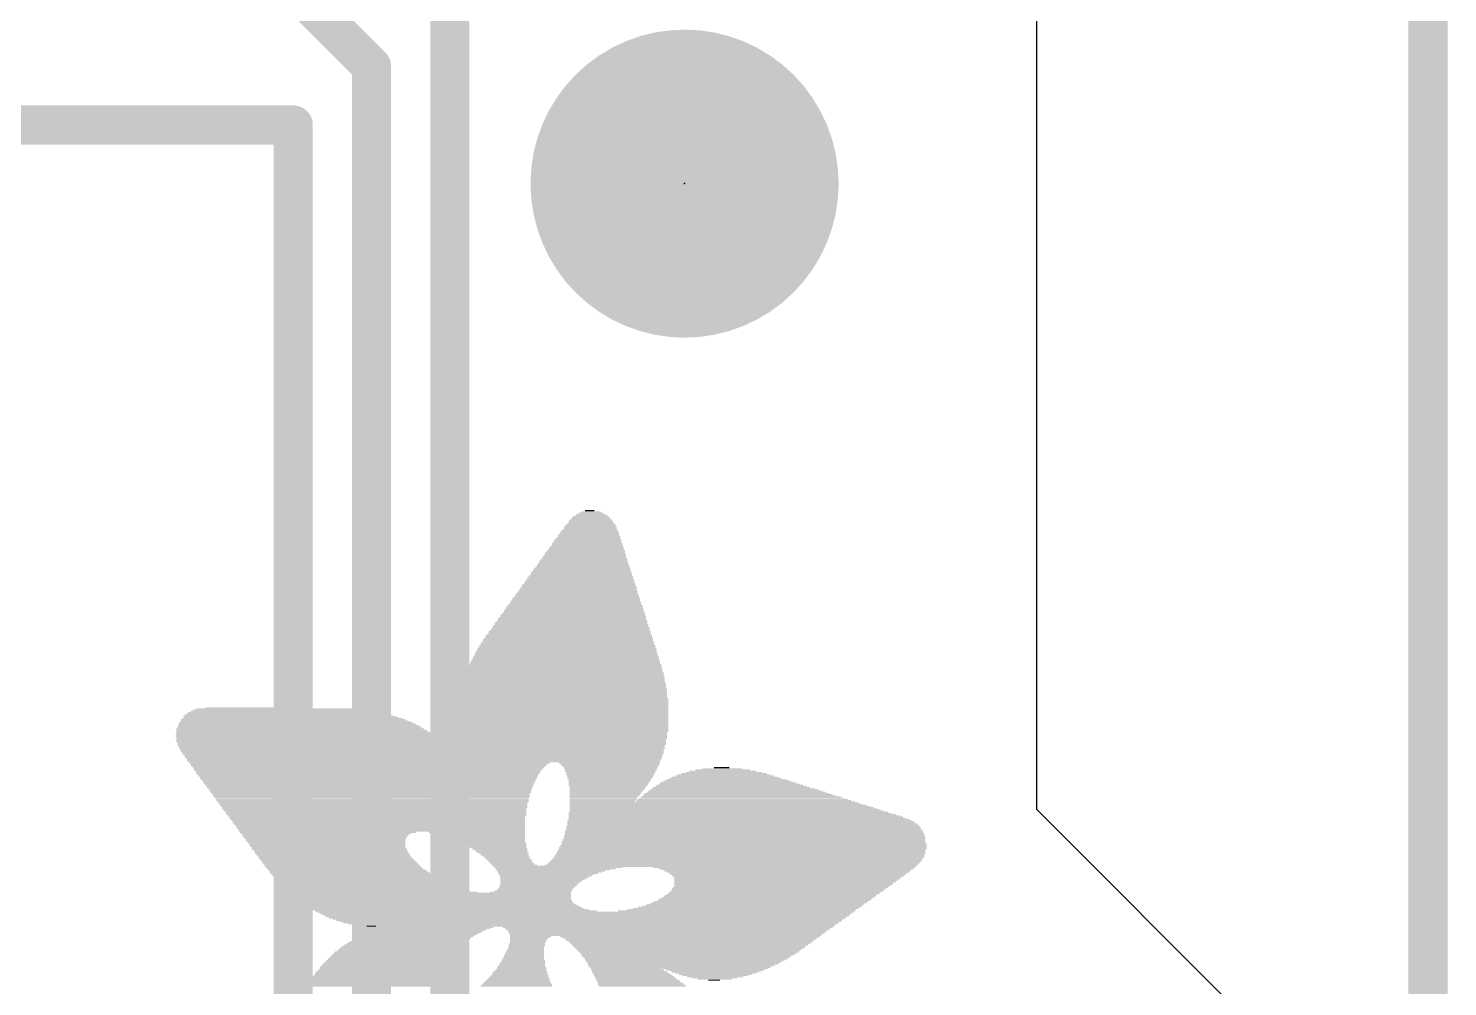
# Model space of a CAD drawing. Extents: x -0.1 to 68.7, y -0.4 to 53.6.
# Drawn here: x 59.49 to 68.71, y 39.24 to 45.46 of the extents above; entities that cross this region are included whole.
import ezdxf

# ---------------------------------------------------------------- set-up
doc = ezdxf.new("R2010")
doc.units = 0
for name, color, linetype in [('1', 12, 'CONTINUOUS'), ('16', 132, 'CONTINUOUS'), ('20', 4, 'CONTINUOUS'), ('21', 40, 'CONTINUOUS'), ('23', 53, 'CONTINUOUS'), ('41', 12, 'CONTINUOUS'), ('51', 253, 'CONTINUOUS')]:
    doc.layers.add(name, color=color, linetype=linetype)

# ---------------------------------------------------------------- blocks, each defined once
blk = doc.blocks.new('PIE')
at = {"const_width": 0.5}
blk.add_lwpolyline([(0, -0.25, 1), (0, 0.25, 1), (0, -0.25)], format="xyb", dxfattribs=at)
blk = doc.blocks.new('RECT')
blk.add_solid([(-0.5, -0.5), (0.5, -0.5), (-0.5, 0.5), (0.5, 0.5)])

msp = doc.modelspace()

# ---------------------------------------------------------------- linework, layer by layer
at = {"layer": '1', "const_width": 0.254}
msp.add_lwpolyline([(68.58, 53.34), (68.58, -0.127)], dxfattribs=at)
at = {"layer": '16', "const_width": 0.254}
for points in [[(68.58, -0.254), (68.58, 53.467)], [(62.23, 24.638), (62.23, 48.26)], [(61.722, 45.212), (61.341, 45.593)], [(61.722, 22.86), (61.722, 45.212)], [(61.214, 44.831), (57.531, 44.831)], [(61.214, 21.082), (61.214, 44.831)]]:
    msp.add_lwpolyline(points, dxfattribs=at)
at = {"layer": '16', "const_width": 0.127}
for points in [[(61.7855, 45.212, 1), (61.6585, 45.212)], [(61.6771, 45.1671, 1), (61.7669, 45.2569)], [(61.2775, 44.831, 1), (61.1505, 44.831)], [(61.214, 44.7675, 1), (61.214, 44.8945)]]:
    msp.add_lwpolyline(points, format="xyb", dxfattribs=at)
at = {"layer": '20'}
for p, q in [((66.04, 40.386), (66.04, 51.816)), ((68.58, 37.846), (66.04, 40.386))]:
    msp.add_line(p, q, dxfattribs=at)
at = {"layer": '23'}
msp.add_point((63.754, 44.45), dxfattribs=at)
at = {"layer": '41'}
for points, const_width in [([(63.754, 45.2, 0.4142), (63.004, 44.45)], 0.5), ([(64.504, 44.45, 0.4142), (63.754, 45.2)], 0.5), ([(63.754, 45.325, 1), (63.754, 45.075)], 0.25), ([(63.754, 45.075, 1), (63.754, 45.325)], 0.25), ([(63.004, 44.45, 0.4142), (63.754, 43.7)], 0.5), ([(63.129, 44.45, 1), (62.879, 44.45)], 0.25), ([(63.754, 43.7, 0.4142), (64.504, 44.45)], 0.5), ([(64.629, 44.45, 1), (64.379, 44.45)], 0.25), ([(62.879, 44.45, 1), (63.129, 44.45)], 0.25), ([(64.379, 44.45, 1), (64.629, 44.45)], 0.25), ([(63.754, 43.825, 1), (63.754, 43.575)], 0.25), ([(63.754, 43.575, 1), (63.754, 43.825)], 0.25)]:
    msp.add_lwpolyline(points, format="xyb", dxfattribs=dict(at, const_width=const_width))
at = {"layer": '51'}
for p, q in [((66.04, 40.386), (66.04, 51.816)), ((68.58, 37.846), (66.04, 40.386))]:
    msp.add_line(p, q, dxfattribs=at)

# ---------------------------------------------------------------- block references
at = {"layer": '1'}
msp.add_blockref('PIE', (63.754, 44.45), dxfattribs=at)
at = {"layer": '21'}
for p, xscale, yscale in [((63.1457, 42.2809), 0.2438, 0.0077), ((63.1457, 42.2885), 0.2286, 0.0076), ((63.1495, 42.2961), 0.2058, 0.0076), ((63.1457, 42.3037), 0.1829, 0.0076), ((63.1457, 42.3113), 0.1524, 0.0076), ((63.1457, 42.319), 0.1219, 0.0077), ((63.138, 42.3266), 0.0609, 0.0076), ((63.1343, 42.1894), 0.3733, 0.0076), ((63.138, 42.197), 0.3657, 0.0076), ((63.138, 42.2047), 0.3505, 0.0077), ((63.1419, 42.2199), 0.3429, 0.0076), ((63.1419, 42.2123), 0.3429, 0.0076), ((63.1419, 42.2275), 0.3277, 0.0076), ((63.1457, 42.2351), 0.32, 0.0076), ((63.1457, 42.2428), 0.3048, 0.0077), ((63.1457, 42.258), 0.2896, 0.0076), ((63.1457, 42.2504), 0.2896, 0.0076), ((63.1457, 42.2656), 0.2743, 0.0076), ((63.1457, 42.2732), 0.2591, 0.0076), ((63.119, 42.098), 0.4648, 0.0076), ((63.1228, 42.1132), 0.4572, 0.0076), ((63.1228, 42.1056), 0.4572, 0.0076), ((63.1228, 42.1208), 0.442, 0.0076), ((63.1267, 42.1361), 0.4343, 0.0076), ((63.1267, 42.1285), 0.4343, 0.0077), ((63.1267, 42.1437), 0.4191, 0.0076), ((63.1305, 42.1513), 0.4115, 0.0076), ((63.1305, 42.1666), 0.3963, 0.0077), ((63.1343, 42.1589), 0.4039, 0.0076), ((63.1343, 42.1742), 0.3887, 0.0076), ((63.1381, 42.1818), 0.381, 0.0076), ((63.0999, 42.0065), 0.5639, 0.0076), ((63.1038, 42.0142), 0.5563, 0.0077), ((63.1038, 42.0294), 0.541, 0.0076), ((63.1038, 42.0218), 0.541, 0.0076), ((63.1076, 42.037), 0.5334, 0.0076), ((63.1076, 42.0523), 0.5182, 0.0077), ((63.1114, 42.0446), 0.5258, 0.0076), ((63.1114, 42.0599), 0.5106, 0.0076), ((63.1152, 42.0675), 0.503, 0.0076), ((63.1152, 42.0827), 0.4876, 0.0076), ((63.1152, 42.0751), 0.4876, 0.0076), ((63.119, 42.0904), 0.48, 0.0077), ((63.0847, 41.9227), 0.6553, 0.0076), ((63.0847, 41.9151), 0.6553, 0.0076), ((63.0847, 41.9303), 0.6401, 0.0076), ((63.0886, 41.9456), 0.6325, 0.0076), ((63.0886, 41.938), 0.6325, 0.0077), ((63.0885, 41.9532), 0.6172, 0.0076), ((63.0923, 41.9608), 0.6096, 0.0076), ((63.0924, 41.9761), 0.5943, 0.0077), ((63.0962, 41.9684), 0.6019, 0.0076), ((63.0962, 41.9837), 0.5867, 0.0076), ((63.0999, 41.9913), 0.5791, 0.0076), ((63.0962, 41.9989), 0.5715, 0.0076), ((63.0657, 41.8237), 0.7544, 0.0077), ((63.0695, 41.8313), 0.7468, 0.0076), ((63.0657, 41.8389), 0.7391, 0.0076), ((63.0695, 41.8465), 0.7315, 0.0076), ((63.0733, 41.8541), 0.7239, 0.0076), ((63.0733, 41.8694), 0.7086, 0.0076), ((63.0733, 41.8618), 0.7086, 0.0077), ((63.0771, 41.877), 0.701, 0.0076), ((63.0771, 41.8922), 0.6858, 0.0076), ((63.0771, 41.8846), 0.6858, 0.0076), ((63.0809, 41.8999), 0.6782, 0.0077), ((63.0809, 41.9075), 0.663, 0.0076), ((63.0466, 41.7322), 0.8534, 0.0076), ((63.0466, 41.7398), 0.8382, 0.0076), ((63.0504, 41.7551), 0.8306, 0.0076), ((63.0504, 41.7475), 0.8306, 0.0077), ((63.0505, 41.7627), 0.8153, 0.0076), ((63.0543, 41.7703), 0.8077, 0.0076), ((63.0543, 41.7856), 0.7925, 0.0077), ((63.0581, 41.7779), 0.8001, 0.0076), ((63.0581, 41.7932), 0.7849, 0.0076), ((63.0618, 41.8008), 0.7773, 0.0076), ((63.0619, 41.816), 0.762, 0.0076), ((63.0619, 41.8084), 0.762, 0.0076), ((63.0314, 41.6408), 0.9449, 0.0076), ((63.0276, 41.6484), 0.9373, 0.0076), ((63.0314, 41.656), 0.9296, 0.0076), ((63.0352, 41.6636), 0.922, 0.0076), ((63.0352, 41.6789), 0.9068, 0.0076), ((63.0352, 41.6713), 0.9068, 0.0077), ((63.039, 41.6865), 0.8992, 0.0076), ((63.039, 41.7017), 0.884, 0.0076), ((63.039, 41.6941), 0.884, 0.0076), ((63.0429, 41.7094), 0.8763, 0.0077), ((63.0428, 41.717), 0.861, 0.0076), ((63.0466, 41.7246), 0.8534, 0.0076), ((63.0085, 41.5493), 1.0363, 0.0076), ((63.0124, 41.557), 1.0287, 0.0077), ((63.0162, 41.5646), 1.0211, 0.0076), ((63.0124, 41.5722), 1.0135, 0.0076), ((63.0162, 41.5798), 1.0059, 0.0076), ((63.0161, 41.5951), 0.9906, 0.0077), ((63.02, 41.5874), 0.9983, 0.0076), ((63.02, 41.6027), 0.9829, 0.0076), ((63.0237, 41.6103), 0.9753, 0.0076), ((63.0237, 41.6255), 0.9601, 0.0076), ((63.0237, 41.6179), 0.9601, 0.0076), ((63.0276, 41.6332), 0.9525, 0.0077), ((62.9933, 41.4655), 1.1278, 0.0076), ((62.9933, 41.4579), 1.1278, 0.0076), ((62.9971, 41.4731), 1.1202, 0.0076), ((62.9971, 41.4884), 1.1049, 0.0076), ((62.9971, 41.4808), 1.1049, 0.0077), ((63.0009, 41.496), 1.0972, 0.0076), ((63.0009, 41.5112), 1.082, 0.0076), ((63.0009, 41.5036), 1.082, 0.0076), ((63.0047, 41.5189), 1.0744, 0.0077), ((63.0047, 41.5265), 1.0592, 0.0076), ((63.0085, 41.5417), 1.0516, 0.0076), ((63.0085, 41.5341), 1.0516, 0.0076), ((62.9819, 41.3665), 1.2115, 0.0077), ((62.9856, 41.3741), 1.2039, 0.0076), ((62.9819, 41.3817), 1.1963, 0.0076), ((62.9856, 41.3969), 1.1887, 0.0076), ((62.9856, 41.3893), 1.1887, 0.0076), ((62.9856, 41.4122), 1.1735, 0.0076), ((62.9856, 41.4046), 1.1735, 0.0077), ((62.9895, 41.4274), 1.1659, 0.0076), ((62.9895, 41.4198), 1.1659, 0.0076), ((62.9895, 41.435), 1.1506, 0.0076), ((62.9933, 41.4503), 1.143, 0.0076), ((62.9933, 41.4427), 1.143, 0.0077), ((62.9781, 41.275), 1.2801, 0.0076), ((62.9743, 41.2826), 1.2725, 0.0076), ((62.9781, 41.3055), 1.2649, 0.0076), ((62.9781, 41.2979), 1.2649, 0.0076), ((62.9781, 41.2903), 1.2649, 0.0077), ((62.9781, 41.3207), 1.2497, 0.0076), ((62.9781, 41.3131), 1.2497, 0.0076), ((62.9781, 41.336), 1.2345, 0.0076), ((62.9819, 41.3284), 1.2421, 0.0077), ((62.9819, 41.3512), 1.2269, 0.0076), ((62.9819, 41.3436), 1.2269, 0.0076), ((62.9819, 41.3588), 1.2115, 0.0076), ((62.9667, 41.176), 1.3335, 0.0077), ((62.9704, 41.1988), 1.3259, 0.0076), ((62.9704, 41.1912), 1.3259, 0.0076), ((62.9704, 41.1836), 1.3259, 0.0076), ((62.9704, 41.2217), 1.3106, 0.0076), ((62.9704, 41.2141), 1.3106, 0.0077), ((62.9743, 41.2064), 1.3183, 0.0076), ((62.9742, 41.2445), 1.303, 0.0076), ((62.9742, 41.2369), 1.303, 0.0076), ((62.9742, 41.2293), 1.303, 0.0076), ((62.9742, 41.2674), 1.2878, 0.0076), ((62.9742, 41.2598), 1.2878, 0.0076), ((62.9742, 41.2522), 1.2878, 0.0077), ((62.9628, 41.115), 1.3564, 0.0076), ((62.9666, 41.1074), 1.364, 0.0076), ((62.9666, 41.0998), 1.364, 0.0077), ((62.9666, 41.0921), 1.364, 0.0076), ((62.9666, 41.0845), 1.364, 0.0076), ((62.9666, 41.1455), 1.3488, 0.0076), ((62.9666, 41.1379), 1.3488, 0.0077), ((62.9666, 41.1302), 1.3488, 0.0076), ((62.9666, 41.1226), 1.3488, 0.0076), ((62.9704, 41.1683), 1.3411, 0.0076), ((62.9704, 41.1607), 1.3411, 0.0076), ((62.9704, 41.1531), 1.3411, 0.0076), ((61.1873, 40.9931), 1.3716, 0.0076), ((61.1798, 41.0007), 1.3411, 0.0076), ((61.1721, 41.0083), 1.2954, 0.0076), ((61.1607, 41.0159), 1.2573, 0.0076), ((61.1531, 41.0236), 1.2115, 0.0077), ((61.1378, 41.0312), 1.1506, 0.0076), ((61.1226, 41.0388), 1.0744, 0.0076), ((60.9473, 41.0464), 0.602, 0.0076), ((62.959, 41.0236), 1.3792, 0.0077), ((62.959, 41.0159), 1.3792, 0.0076), ((62.959, 41.0083), 1.3792, 0.0076), ((62.959, 41.0007), 1.3792, 0.0076), ((62.959, 40.9931), 1.3792, 0.0076), ((62.9628, 41.0769), 1.3716, 0.0076), ((62.9628, 41.0693), 1.3716, 0.0076), ((62.9628, 41.0617), 1.3716, 0.0077), ((62.9628, 41.054), 1.3716, 0.0076), ((62.9628, 41.0464), 1.3716, 0.0076), ((62.9628, 41.0388), 1.3716, 0.0076), ((62.9628, 41.0312), 1.3716, 0.0076), ((61.2597, 40.9093), 1.6078, 0.0077), ((61.2674, 40.9016), 1.6231, 0.0076), ((61.2521, 40.9245), 1.5774, 0.0076), ((61.2559, 40.9169), 1.585, 0.0076), ((61.2331, 40.9474), 1.524, 0.0077), ((61.2407, 40.9397), 1.5392, 0.0076), ((61.2483, 40.9321), 1.5544, 0.0076), ((61.2293, 40.955), 1.5011, 0.0076), ((61.214, 40.9702), 1.4554, 0.0076), ((61.2217, 40.9626), 1.4707, 0.0076), ((61.2064, 40.9778), 1.425, 0.0076), ((61.1988, 40.9855), 1.3945, 0.0077), ((62.959, 40.9855), 1.3792, 0.0077), ((62.959, 40.9778), 1.3792, 0.0076), ((62.959, 40.9702), 1.3792, 0.0076), ((62.959, 40.9626), 1.3792, 0.0076), ((62.959, 40.955), 1.3792, 0.0076), ((62.959, 40.9474), 1.3792, 0.0077), ((62.959, 40.9397), 1.3792, 0.0076), ((62.959, 40.9321), 1.3792, 0.0076), ((62.959, 40.9245), 1.3792, 0.0076), ((62.959, 40.9169), 1.3792, 0.0076), ((62.959, 40.9093), 1.3792, 0.0077), ((62.959, 40.9016), 1.3792, 0.0076), ((61.2902, 40.8635), 1.684, 0.0076), ((61.2712, 40.894), 1.6307, 0.0076), ((61.2788, 40.8864), 1.6459, 0.0076), ((61.2826, 40.8788), 1.6536, 0.0076), ((61.2902, 40.8712), 1.6688, 0.0077), ((61.2978, 40.8559), 1.684, 0.0076), ((61.3017, 40.8483), 1.6917, 0.0076), ((61.3093, 40.8407), 1.7069, 0.0076), ((61.3131, 40.8331), 1.7145, 0.0077), ((61.3169, 40.8254), 1.7221, 0.0076), ((61.3245, 40.8178), 1.7222, 0.0076), ((61.3283, 40.8102), 1.7298, 0.0076), ((62.959, 40.894), 1.3792, 0.0076), ((62.9552, 40.8864), 1.3716, 0.0076), ((62.959, 40.8788), 1.364, 0.0076), ((62.959, 40.8712), 1.364, 0.0077), ((62.959, 40.8635), 1.364, 0.0076), ((62.959, 40.8559), 1.364, 0.0076), ((62.959, 40.8483), 1.364, 0.0076), ((62.9552, 40.8407), 1.3564, 0.0076), ((62.9552, 40.8331), 1.3564, 0.0077), ((62.959, 40.8254), 1.3488, 0.0076), ((62.959, 40.8178), 1.3488, 0.0076), ((62.959, 40.8102), 1.3488, 0.0076), ((61.3321, 40.8026), 1.7374, 0.0076), ((61.3398, 40.795), 1.7373, 0.0077), ((61.3436, 40.7873), 1.7449, 0.0076), ((61.3512, 40.7797), 1.745, 0.0076), ((61.355, 40.7721), 1.7526, 0.0076), ((61.3626, 40.7645), 1.7526, 0.0076), ((61.3702, 40.7569), 1.7526, 0.0077), ((61.3702, 40.7492), 1.7526, 0.0076), ((61.3778, 40.7416), 1.7526, 0.0076), ((61.3855, 40.734), 1.7526, 0.0076), ((61.3893, 40.7264), 1.7602, 0.0076), ((61.3931, 40.7188), 1.7526, 0.0077), ((62.9552, 40.8026), 1.3411, 0.0076), ((62.9552, 40.795), 1.3411, 0.0077), ((62.9552, 40.7721), 1.3259, 0.0076), ((62.959, 40.7873), 1.3335, 0.0076), ((62.959, 40.7797), 1.3335, 0.0076), ((62.959, 40.7645), 1.3182, 0.0076), ((62.959, 40.7569), 1.3182, 0.0077), ((62.959, 40.7492), 1.3182, 0.0076), ((62.9552, 40.7416), 1.3106, 0.0076), ((62.959, 40.734), 1.303, 0.0076), ((62.959, 40.7264), 1.303, 0.0076), ((62.9552, 40.7188), 1.2954, 0.0077), ((61.4007, 40.7111), 1.7526, 0.0076), ((61.4045, 40.7035), 1.7602, 0.0076), ((61.4121, 40.6959), 1.7602, 0.0076), ((61.4159, 40.6883), 1.7526, 0.0076), ((61.4236, 40.6806), 1.7526, 0.0077), ((61.4274, 40.673), 1.7602, 0.0076), ((61.4312, 40.6654), 1.7526, 0.0076), ((61.4388, 40.6578), 1.7526, 0.0076), ((61.4464, 40.6502), 1.7526, 0.0076), ((61.4464, 40.6425), 1.7526, 0.0077), ((61.454, 40.6349), 1.7526, 0.0076), ((61.4617, 40.6273), 1.7526, 0.0076), ((62.959, 40.7111), 1.2878, 0.0076), ((62.9552, 40.7035), 1.2802, 0.0076), ((62.9552, 40.6959), 1.2802, 0.0076), ((62.5932, 40.6806), 0.541, 0.0077), ((62.6009, 40.6883), 0.5563, 0.0076), ((62.5932, 40.673), 0.5258, 0.0076), ((62.5894, 40.6654), 0.5182, 0.0076), ((62.5856, 40.6578), 0.5106, 0.0076), ((62.5818, 40.6425), 0.4876, 0.0077), ((62.578, 40.6349), 0.48, 0.0076), ((62.5857, 40.6502), 0.4953, 0.0076), ((62.5818, 40.6273), 0.4724, 0.0076), ((63.2676, 40.6883), 0.6554, 0.0076), ((63.2676, 40.6806), 0.64, 0.0077), ((63.2714, 40.673), 0.6324, 0.0076), ((63.2714, 40.6654), 0.6172, 0.0076), ((63.2752, 40.6578), 0.6096, 0.0076), ((63.2714, 40.6502), 0.602, 0.0076), ((63.2752, 40.6425), 0.5944, 0.0077), ((63.2714, 40.6349), 0.5868, 0.0076), ((63.2752, 40.6273), 0.5791, 0.0076), ((64.0106, 40.6273), 0.4953, 0.0076), ((64.0029, 40.6349), 0.4343, 0.0076), ((64.0029, 40.6425), 0.3581, 0.0077), ((63.9992, 40.6502), 0.2591, 0.0076), ((63.9953, 40.6578), 0.099, 0.0076), ((61.4617, 40.6197), 1.7526, 0.0076), ((61.4693, 40.6121), 1.7526, 0.0076), ((61.7017, 40.6044), 2.2022, 0.0077), ((61.7017, 40.5968), 2.187, 0.0076), ((61.7017, 40.5892), 2.187, 0.0076), ((61.7017, 40.5816), 2.1717, 0.0076), ((61.7055, 40.574), 2.164, 0.0076), ((61.7055, 40.5663), 2.1488, 0.0077), ((61.7055, 40.5587), 2.1488, 0.0076), ((61.7055, 40.5511), 2.1336, 0.0076), ((61.7093, 40.5435), 2.126, 0.0076), ((61.7131, 40.5359), 2.1184, 0.0076), ((62.578, 40.6197), 0.4648, 0.0076), ((62.578, 40.6121), 0.4496, 0.0076), ((63.2715, 40.6197), 0.5715, 0.0076), ((63.2715, 40.6121), 0.5715, 0.0076), ((63.2714, 40.6044), 0.5562, 0.0077), ((63.2714, 40.5968), 0.5562, 0.0076), ((63.2676, 40.5892), 0.5486, 0.0076), ((63.2676, 40.5816), 0.5334, 0.0076), ((63.2676, 40.574), 0.5334, 0.0076), ((63.2638, 40.5663), 0.5258, 0.0077), ((63.26, 40.5587), 0.5182, 0.0076), ((63.26, 40.5511), 0.5182, 0.0076), ((63.2562, 40.5435), 0.5105, 0.0076), ((63.2562, 40.5359), 0.4953, 0.0076), ((64.0563, 40.5359), 0.983, 0.0076), ((64.0487, 40.5435), 0.9525, 0.0076), ((64.0448, 40.5511), 0.9144, 0.0076), ((64.0373, 40.5587), 0.8839, 0.0076), ((64.0334, 40.5663), 0.8458, 0.0077), ((64.0296, 40.574), 0.8078, 0.0076), ((64.0258, 40.5816), 0.7696, 0.0076), ((64.0182, 40.5892), 0.7239, 0.0076), ((64.0144, 40.5968), 0.6858, 0.0076), ((64.0144, 40.6044), 0.6401, 0.0077), ((64.0106, 40.6121), 0.6019, 0.0076), ((64.0106, 40.6197), 0.5563, 0.0076), ((61.7093, 40.5282), 2.1108, 0.0077), ((61.7132, 40.5206), 2.1031, 0.0076), ((61.7132, 40.513), 2.0879, 0.0076), ((61.7132, 40.5054), 2.0879, 0.0076), ((61.717, 40.4978), 2.0803, 0.0076), ((61.7169, 40.4901), 2.065, 0.0077), ((61.7207, 40.4825), 2.0574, 0.0076), ((61.7207, 40.4749), 2.0574, 0.0076), ((61.7246, 40.4673), 2.0497, 0.0076), ((61.7246, 40.4597), 2.0345, 0.0076), ((61.7284, 40.452), 2.0269, 0.0077), ((61.7284, 40.4444), 2.0269, 0.0076), ((63.2523, 40.5282), 0.4877, 0.0077), ((63.2523, 40.5206), 0.4877, 0.0076), ((63.2448, 40.5054), 0.4725, 0.0076), ((63.2409, 40.4978), 0.4648, 0.0076), ((63.2409, 40.4901), 0.4648, 0.0077), ((63.2371, 40.4825), 0.4572, 0.0076), ((63.2333, 40.4749), 0.4496, 0.0076), ((63.2295, 40.4673), 0.442, 0.0076), ((63.2257, 40.4597), 0.4344, 0.0076), ((63.2257, 40.452), 0.4344, 0.0077), ((63.2219, 40.4444), 0.4267, 0.0076), ((63.2486, 40.513), 0.4801, 0.0076), ((64.1401, 40.4444), 1.3944, 0.0076), ((64.1325, 40.452), 1.364, 0.0077), ((64.1249, 40.4597), 1.3335, 0.0076), ((64.121, 40.4673), 1.2954, 0.0076), ((64.1097, 40.4749), 1.2573, 0.0076), ((64.102, 40.4825), 1.2268, 0.0076), ((64.0944, 40.4901), 1.1963, 0.0077), ((64.0906, 40.4978), 1.1583, 0.0076), ((64.0829, 40.5054), 1.1277, 0.0076), ((64.0754, 40.513), 1.0973, 0.0076), ((64.0715, 40.5206), 1.0592, 0.0076), ((64.0601, 40.5282), 1.0211, 0.0077), ((61.7322, 40.4368), 2.0193, 0.0076), ((61.7322, 40.4292), 2.0041, 0.0076), ((61.736, 40.4216), 1.9964, 0.0076), ((61.736, 40.4139), 1.9964, 0.0077), ((61.7398, 40.4063), 1.9888, 0.0076), ((61.7436, 40.3987), 1.9812, 0.0076), ((61.7398, 40.3911), 1.9736, 0.0076), ((61.7436, 40.3835), 1.966, 0.0076), ((61.7474, 40.3758), 1.9584, 0.0077), ((61.7513, 40.3682), 1.9507, 0.0076), ((61.7513, 40.3606), 1.9507, 0.0076), ((61.7551, 40.353), 1.9431, 0.0076), ((64.0372, 40.3682), 2.0726, 0.0076), ((64.0487, 40.3606), 2.0955, 0.0076), ((64.0639, 40.353), 2.126, 0.0076), ((64.0067, 40.3911), 1.9965, 0.0076), ((63.2181, 40.4368), 0.4191, 0.0076), ((63.9458, 40.4292), 1.8745, 0.0076), ((63.9572, 40.4216), 1.8974, 0.0076), ((63.9725, 40.4139), 1.9279, 0.0077), ((63.9839, 40.4063), 1.9507, 0.0076), ((63.9953, 40.3987), 1.9736, 0.0076), ((64.0182, 40.3835), 2.0193, 0.0076), ((64.0296, 40.3758), 2.0422, 0.0077), ((64.1477, 40.4368), 1.425, 0.0076), ((61.7589, 40.3454), 1.9355, 0.0076), ((61.7589, 40.3377), 1.9203, 0.0077), ((61.7589, 40.3301), 1.9203, 0.0076), ((61.7627, 40.3225), 1.9127, 0.0076), ((61.7665, 40.3149), 1.905, 0.0076), ((61.7703, 40.3073), 1.8974, 0.0076), ((61.7703, 40.2996), 1.8974, 0.0077), ((61.7741, 40.292), 1.8898, 0.0076), ((61.7779, 40.2844), 1.8822, 0.0076), ((61.7817, 40.2768), 1.8746, 0.0076), ((61.7817, 40.2692), 1.8746, 0.0076), ((61.7856, 40.2615), 1.8669, 0.0077), ((64.1325, 40.2768), 2.2936, 0.0076), ((64.1363, 40.2692), 2.3012, 0.0076), ((64.1363, 40.2615), 2.3012, 0.0077), ((64.1172, 40.3073), 2.2479, 0.0076), ((64.121, 40.2996), 2.2555, 0.0077), ((64.1096, 40.3149), 2.2326, 0.0076), ((64.1287, 40.292), 2.2707, 0.0076), ((64.1325, 40.2844), 2.2784, 0.0076), ((64.0753, 40.3454), 2.1488, 0.0076), ((64.0868, 40.3377), 2.1717, 0.0077), ((64.0944, 40.3301), 2.1869, 0.0076), ((64.1058, 40.3225), 2.2098, 0.0076), ((61.7894, 40.2539), 1.8593, 0.0076), ((61.7894, 40.2463), 1.8593, 0.0076), ((61.4388, 40.2387), 1.143, 0.0076), ((61.4274, 40.2311), 1.1049, 0.0076), ((61.4236, 40.2234), 1.0821, 0.0077), ((61.4198, 40.2158), 1.0745, 0.0076), ((61.4198, 40.2082), 1.0591, 0.0076), ((61.4236, 40.2006), 1.0515, 0.0076), ((61.4236, 40.193), 1.0363, 0.0076), ((61.4236, 40.1853), 1.0363, 0.0077), ((61.4274, 40.1777), 1.0287, 0.0076), ((61.4312, 40.1701), 1.0211, 0.0076), ((61.435, 40.1625), 1.0134, 0.0076), ((62.4066, 40.2387), 0.6249, 0.0076), ((62.4294, 40.2311), 0.5792, 0.0076), ((62.4447, 40.2234), 0.5487, 0.0077), ((62.4561, 40.2158), 0.5258, 0.0076), ((62.4675, 40.2082), 0.503, 0.0076), ((62.479, 40.2006), 0.4801, 0.0076), ((62.4866, 40.193), 0.4649, 0.0076), ((62.498, 40.1853), 0.442, 0.0077), ((62.5056, 40.1777), 0.4268, 0.0076), ((62.5171, 40.1701), 0.4191, 0.0076), ((62.5247, 40.1625), 0.4039, 0.0076), ((64.1363, 40.1777), 2.3622, 0.0076), ((64.1363, 40.1701), 2.3622, 0.0076), ((64.1401, 40.1625), 2.3698, 0.0076), ((64.1401, 40.193), 2.3546, 0.0076), ((64.1401, 40.1853), 2.3546, 0.0077), ((64.1401, 40.2158), 2.3394, 0.0076), ((64.1439, 40.2082), 2.347, 0.0076), ((64.1439, 40.2006), 2.347, 0.0076), ((64.1439, 40.2311), 2.3318, 0.0076), ((64.1439, 40.2234), 2.3318, 0.0077), ((64.1401, 40.2463), 2.3241, 0.0076), ((64.1401, 40.2387), 2.3241, 0.0076), ((64.1401, 40.2539), 2.3088, 0.0076), ((61.435, 40.1549), 1.0134, 0.0076), ((61.4388, 40.1472), 1.0058, 0.0077), ((61.4426, 40.1396), 0.9982, 0.0076), ((61.4464, 40.132), 1.0058, 0.0076), ((61.4502, 40.1244), 0.9982, 0.0076), ((61.4579, 40.1168), 0.9983, 0.0076), ((61.4617, 40.1091), 0.9906, 0.0077), ((61.4655, 40.1015), 0.9982, 0.0076), ((61.4731, 40.0939), 0.9982, 0.0076), ((61.4769, 40.0863), 0.9906, 0.0076), ((61.4845, 40.0787), 0.9906, 0.0076), ((61.4883, 40.071), 0.9982, 0.0077), ((62.5323, 40.1549), 0.3886, 0.0076), ((62.5361, 40.1472), 0.381, 0.0077), ((62.5437, 40.1396), 0.3658, 0.0076), ((62.5552, 40.132), 0.3581, 0.0076), ((62.559, 40.1244), 0.3505, 0.0076), ((62.5666, 40.1168), 0.3353, 0.0076), ((62.5704, 40.1091), 0.3277, 0.0077), ((62.5818, 40.1015), 0.32, 0.0076), ((62.5856, 40.0939), 0.3124, 0.0076), ((62.5894, 40.0863), 0.3048, 0.0076), ((62.6009, 40.0787), 0.2971, 0.0076), ((62.6046, 40.071), 0.2895, 0.0077), ((64.102, 40.071), 2.4003, 0.0077), ((64.1097, 40.0863), 2.4003, 0.0076), ((64.1097, 40.0787), 2.4003, 0.0076), ((64.1135, 40.0939), 2.3927, 0.0076), ((64.121, 40.1091), 2.3927, 0.0077), ((64.121, 40.1015), 2.3927, 0.0076), ((64.1249, 40.1244), 2.3851, 0.0076), ((64.1249, 40.1168), 2.3851, 0.0076), ((64.1325, 40.1396), 2.3851, 0.0076), ((64.1325, 40.132), 2.3851, 0.0076), ((64.1363, 40.1549), 2.3774, 0.0076), ((64.1363, 40.1472), 2.3774, 0.0077), ((61.496, 40.0634), 0.9983, 0.0076), ((61.5036, 40.0558), 0.9982, 0.0076), ((61.5112, 40.0482), 0.9982, 0.0076), ((61.515, 40.0406), 1.0058, 0.0076), ((61.5226, 40.0329), 1.0058, 0.0077), ((61.5303, 40.0253), 1.0059, 0.0076), ((61.5341, 40.0177), 1.0135, 0.0076), ((61.5417, 40.0101), 1.0135, 0.0076), ((61.5493, 40.0025), 1.0134, 0.0076), ((61.5608, 39.9948), 1.0211, 0.0077), ((61.5684, 39.9872), 1.0211, 0.0076), ((61.576, 39.9796), 1.0363, 0.0076), ((62.6123, 40.0634), 0.2896, 0.0076), ((62.6199, 40.0558), 0.2896, 0.0076), ((62.6237, 40.0482), 0.282, 0.0076), ((62.6314, 40.0406), 0.2819, 0.0076), ((62.639, 40.0329), 0.2819, 0.0077), ((62.6504, 40.0253), 0.2896, 0.0076), ((63.8848, 40.0177), 2.7432, 0.0076), ((62.9361, 40.0101), 0.8306, 0.0076), ((62.9171, 40.0025), 0.7772, 0.0076), ((62.8981, 39.9948), 0.7391, 0.0077), ((62.8866, 39.9872), 0.701, 0.0076), ((62.879, 39.9796), 0.6706, 0.0076), ((64.0563, 40.0253), 2.4155, 0.0076), ((64.0677, 40.0329), 2.408, 0.0077), ((64.0754, 40.0406), 2.4079, 0.0076), ((64.0829, 40.0482), 2.4079, 0.0076), ((64.0906, 40.0558), 2.4079, 0.0076), ((64.0944, 40.0634), 2.4003, 0.0076), ((64.3992, 40.0101), 1.6993, 0.0076), ((64.4144, 40.0025), 1.6536, 0.0076), ((64.4182, 39.9948), 1.6154, 0.0077), ((64.422, 39.9872), 1.5926, 0.0076), ((64.4258, 39.9796), 1.5697, 0.0076), ((61.5836, 39.972), 1.0363, 0.0076), ((61.595, 39.9644), 1.044, 0.0076), ((61.6027, 39.9567), 1.0439, 0.0077), ((61.6141, 39.9491), 1.0515, 0.0076), ((61.6217, 39.9415), 1.0516, 0.0076), ((61.6331, 39.9339), 1.0592, 0.0076), ((61.6445, 39.9263), 1.0668, 0.0076), ((61.656, 39.9186), 1.0744, 0.0077), ((61.6674, 39.911), 1.082, 0.0076), ((61.6751, 39.9034), 1.0973, 0.0076), ((61.6903, 39.8958), 1.1125, 0.0076), ((61.7017, 39.8882), 1.1202, 0.0076), ((62.8676, 39.972), 0.6477, 0.0076), ((62.8599, 39.9644), 0.6172, 0.0076), ((62.8523, 39.9567), 0.602, 0.0077), ((62.799, 39.8882), 0.4953, 0.0076), ((62.8332, 39.9339), 0.5487, 0.0076), ((62.8485, 39.9491), 0.5792, 0.0076), ((62.8409, 39.9415), 0.5639, 0.0076), ((62.8256, 39.9263), 0.5334, 0.0076), ((62.8218, 39.9186), 0.5258, 0.0077), ((62.8142, 39.911), 0.5106, 0.0076), ((62.8104, 39.9034), 0.503, 0.0076), ((62.8066, 39.8958), 0.4953, 0.0076), ((64.4258, 39.972), 1.5393, 0.0076), ((64.4258, 39.9644), 1.524, 0.0076), ((64.4258, 39.9567), 1.5087, 0.0077), ((64.422, 39.9491), 1.4859, 0.0076), ((64.422, 39.9415), 1.4707, 0.0076), ((64.4182, 39.9339), 1.463, 0.0076), ((64.4106, 39.9263), 1.4478, 0.0076), ((64.4068, 39.9186), 1.4402, 0.0077), ((64.3992, 39.911), 1.4249, 0.0076), ((64.3954, 39.9034), 1.4173, 0.0076), ((64.3916, 39.8958), 1.4097, 0.0076), ((64.3839, 39.8882), 1.3945, 0.0076), ((61.7208, 39.8805), 1.1277, 0.0077), ((61.7322, 39.8729), 1.1354, 0.0076), ((61.7512, 39.8653), 1.1582, 0.0076), ((61.7703, 39.8577), 1.1811, 0.0076), ((61.7969, 39.8501), 1.2192, 0.0076), ((62.1056, 39.8424), 1.8211, 0.0077), ((62.1094, 39.8348), 1.8135, 0.0076), ((62.1132, 39.8272), 1.8059, 0.0076), ((62.1208, 39.8196), 1.7907, 0.0076), ((62.1246, 39.812), 1.783, 0.0076), ((62.1284, 39.8043), 1.7754, 0.0077), ((62.1361, 39.7967), 1.7755, 0.0076), ((62.7533, 39.8501), 0.5257, 0.0076), ((62.7723, 39.8577), 0.503, 0.0076), ((62.7799, 39.8653), 0.4877, 0.0076), ((62.7876, 39.8729), 0.4877, 0.0076), ((62.7951, 39.8805), 0.4877, 0.0077), ((64.2696, 39.7967), 1.3792, 0.0076), ((64.2773, 39.8043), 1.3793, 0.0077), ((64.2887, 39.812), 1.3716, 0.0076), ((64.3039, 39.8196), 1.3716, 0.0076), ((64.3115, 39.8272), 1.3716, 0.0076), ((64.323, 39.8348), 1.364, 0.0076), ((64.3344, 39.8424), 1.3716, 0.0077), ((64.342, 39.8501), 1.3716, 0.0076), ((64.3535, 39.8577), 1.3793, 0.0076), ((64.3649, 39.8729), 1.3868, 0.0076), ((64.3611, 39.8653), 1.3792, 0.0076), ((64.3763, 39.8805), 1.3944, 0.0077), ((62.1437, 39.7891), 1.7603, 0.0076), ((62.1513, 39.7815), 1.7602, 0.0076), ((62.1589, 39.7739), 1.7602, 0.0076), ((62.1741, 39.7662), 1.7602, 0.0077), ((62.1856, 39.7586), 1.7679, 0.0076), ((62.2008, 39.751), 1.7678, 0.0076), ((62.2161, 39.7434), 1.7679, 0.0076), ((62.2351, 39.7358), 1.7907, 0.0076), ((62.2694, 39.7281), 1.8288, 0.0077), ((63.1114, 39.7205), 3.4824, 0.0076), ((63.1114, 39.7129), 3.4518, 0.0076), ((63.1152, 39.7053), 3.429, 0.0076), ((64.0906, 39.7281), 1.5393, 0.0077), ((64.1249, 39.7358), 1.4859, 0.0076), ((64.1515, 39.7434), 1.463, 0.0076), ((64.1706, 39.751), 1.4402, 0.0076), ((64.1934, 39.7586), 1.4249, 0.0076), ((64.2087, 39.7662), 1.4097, 0.0077), ((64.2239, 39.7739), 1.3944, 0.0076), ((64.2392, 39.7815), 1.3945, 0.0076), ((64.2506, 39.7891), 1.3868, 0.0076), ((63.119, 39.6977), 3.4062, 0.0076), ((63.119, 39.69), 3.3756, 0.0077), ((63.1228, 39.6824), 3.3528, 0.0076), ((63.1267, 39.6748), 3.3147, 0.0076), ((63.1343, 39.6672), 3.2843, 0.0076), ((63.1419, 39.6596), 3.2537, 0.0076), ((63.1457, 39.6519), 3.2156, 0.0077), ((63.1571, 39.6443), 3.1776, 0.0076), ((63.1685, 39.6367), 3.1242, 0.0076), ((61.7208, 39.6291), 0.0609, 0.0076), ((62.1437, 39.6138), 0.6935, 0.0077), ((62.1665, 39.6215), 0.6934, 0.0076), ((63.2867, 39.6291), 2.8727, 0.0076), ((63.6448, 39.6215), 2.1412, 0.0076), ((63.6448, 39.6138), 2.1108, 0.0077), ((61.9493, 39.5224), 0.762, 0.0076), ((61.9608, 39.53), 0.7544, 0.0076), ((61.9722, 39.5376), 0.7468, 0.0077), ((61.9875, 39.5453), 0.7467, 0.0076), ((61.9951, 39.5529), 0.7467, 0.0076), ((62.0141, 39.5605), 0.7392, 0.0076), ((62.0256, 39.5681), 0.7315, 0.0076), ((62.0408, 39.5757), 0.7315, 0.0077), ((62.0599, 39.5834), 0.7239, 0.0076), ((62.0789, 39.591), 0.7163, 0.0076), ((62.098, 39.5986), 0.7087, 0.0076), ((62.117, 39.6062), 0.701, 0.0076), ((63.6448, 39.6062), 2.0955, 0.0076), ((63.641, 39.5986), 2.0726, 0.0076), ((63.641, 39.591), 2.0574, 0.0076), ((63.6372, 39.5834), 2.0498, 0.0076), ((62.7418, 39.5453), 0.2438, 0.0076), ((62.738, 39.5376), 0.2362, 0.0077), ((62.738, 39.53), 0.2362, 0.0076), ((62.7342, 39.5224), 0.2286, 0.0076), ((63.6334, 39.5757), 2.0269, 0.0077), ((63.6296, 39.5681), 2.0193, 0.0076), ((62.7533, 39.5605), 0.2667, 0.0076), ((62.7457, 39.5529), 0.2515, 0.0076), ((63.7896, 39.5605), 1.684, 0.0076), ((63.7896, 39.5529), 1.6535, 0.0076), ((63.7934, 39.5453), 1.6307, 0.0076), ((63.7896, 39.5376), 1.6078, 0.0077), ((63.7934, 39.53), 1.585, 0.0076), ((63.7934, 39.5224), 1.5697, 0.0076), ((61.8427, 39.431), 0.7773, 0.0076), ((61.8503, 39.4386), 0.7772, 0.0076), ((61.8579, 39.4462), 0.7772, 0.0076), ((61.8655, 39.4538), 0.7772, 0.0076), ((61.8732, 39.4614), 0.7773, 0.0077), ((61.8846, 39.4691), 0.7696, 0.0076), ((61.8922, 39.4767), 0.7696, 0.0076), ((61.8998, 39.4843), 0.7696, 0.0076), ((61.9074, 39.4919), 0.7696, 0.0076), ((61.9189, 39.4995), 0.762, 0.0077), ((61.9265, 39.5072), 0.762, 0.0076), ((61.9417, 39.5148), 0.762, 0.0076), ((62.7114, 39.4386), 0.2591, 0.0076), ((62.7114, 39.431), 0.2591, 0.0076), ((62.7152, 39.4538), 0.2515, 0.0076), ((62.7152, 39.4462), 0.2515, 0.0076), ((62.7189, 39.4691), 0.2439, 0.0076), ((62.7189, 39.4614), 0.2439, 0.0077), ((62.7228, 39.4843), 0.2362, 0.0076), ((62.7228, 39.4767), 0.2362, 0.0076), ((62.7304, 39.5148), 0.2362, 0.0076), ((62.7304, 39.5072), 0.2362, 0.0076), ((62.7304, 39.4995), 0.2362, 0.0077), ((62.7266, 39.4919), 0.2286, 0.0076), ((63.7896, 39.5148), 1.5469, 0.0076), ((63.7896, 39.5072), 1.5316, 0.0076), ((63.7858, 39.4995), 1.5087, 0.0077), ((63.7858, 39.4919), 1.4935, 0.0076), ((63.7858, 39.4843), 1.4783, 0.0076), ((63.782, 39.4767), 1.4555, 0.0076), ((63.782, 39.4691), 1.4401, 0.0076), ((63.782, 39.4614), 1.4249, 0.0077), ((63.7782, 39.4538), 1.4021, 0.0076), ((63.7782, 39.4462), 1.3869, 0.0076), ((63.7705, 39.4386), 1.3716, 0.0076), ((63.7667, 39.431), 1.3488, 0.0076), ((61.7665, 39.3395), 0.7925, 0.0076), ((61.7741, 39.3471), 0.7925, 0.0077), ((61.7817, 39.3624), 0.7924, 0.0076), ((61.7779, 39.3548), 0.7848, 0.0076), ((61.7894, 39.37), 0.7925, 0.0076), ((61.7932, 39.3776), 0.7849, 0.0076), ((61.8008, 39.3852), 0.7849, 0.0077), ((61.8084, 39.3929), 0.7849, 0.0076), ((61.816, 39.4005), 0.7848, 0.0076), ((61.8236, 39.4081), 0.7848, 0.0076), ((61.8274, 39.4157), 0.7772, 0.0076), ((61.8351, 39.4233), 0.7773, 0.0077), ((62.6885, 39.3395), 0.3353, 0.0076), ((62.6923, 39.3471), 0.3276, 0.0077), ((62.6961, 39.3624), 0.32, 0.0076), ((62.6961, 39.3548), 0.32, 0.0076), ((62.6961, 39.37), 0.3048, 0.0076), ((62.6999, 39.3852), 0.2972, 0.0077), ((62.6999, 39.3776), 0.2972, 0.0076), ((62.7037, 39.3929), 0.2896, 0.0076), ((62.7076, 39.4081), 0.2819, 0.0076), ((62.7076, 39.4005), 0.2819, 0.0076), ((62.7076, 39.4233), 0.2667, 0.0077), ((62.7076, 39.4157), 0.2667, 0.0076), ((63.7668, 39.4233), 1.3335, 0.0077), ((63.7629, 39.4157), 1.3106, 0.0076), ((63.7553, 39.4081), 1.2954, 0.0076), ((63.7515, 39.4005), 1.2725, 0.0076), ((63.7477, 39.3929), 1.2497, 0.0076), ((63.7439, 39.3852), 1.2421, 0.0077), ((63.7362, 39.3776), 1.2116, 0.0076), ((63.7286, 39.37), 1.1964, 0.0076), ((63.7248, 39.3624), 1.1734, 0.0076), ((63.3743, 39.3548), 0.4572, 0.0076), ((63.3819, 39.3471), 0.4724, 0.0077), ((63.3895, 39.3395), 0.4724, 0.0076), ((63.9534, 39.3548), 0.6858, 0.0076), ((63.9534, 39.3471), 0.64, 0.0077), ((63.9572, 39.3395), 0.602, 0.0076), ((61.7093, 39.2481), 0.8154, 0.0076), ((61.7132, 39.2557), 0.8077, 0.0076), ((61.7208, 39.2709), 0.8077, 0.0077), ((61.717, 39.2633), 0.8001, 0.0076), ((61.7246, 39.2786), 0.8001, 0.0076), ((61.7322, 39.2938), 0.8001, 0.0076), ((61.7322, 39.2862), 0.8001, 0.0076), ((61.7398, 39.3014), 0.8001, 0.0076), ((61.7436, 39.309), 0.7924, 0.0077), ((61.7551, 39.3243), 0.8001, 0.0076), ((61.7513, 39.3167), 0.7925, 0.0076), ((61.7589, 39.3319), 0.7925, 0.0076), ((62.6656, 39.2481), 0.4572, 0.0076), ((62.6656, 39.2557), 0.442, 0.0076), ((62.6695, 39.2633), 0.4343, 0.0076), ((62.6695, 39.2709), 0.4191, 0.0077), ((62.6733, 39.2786), 0.4115, 0.0076), ((62.6771, 39.2862), 0.4039, 0.0076), ((62.6771, 39.2938), 0.3887, 0.0076), ((62.6809, 39.3014), 0.381, 0.0076), ((62.6847, 39.309), 0.3734, 0.0077), ((62.6847, 39.3243), 0.3581, 0.0076), ((62.6847, 39.3167), 0.3581, 0.0076), ((62.6885, 39.3319), 0.3505, 0.0076), ((63.3972, 39.3319), 0.4877, 0.0076), ((63.4047, 39.3243), 0.4877, 0.0076), ((63.4124, 39.3167), 0.5029, 0.0076), ((63.42, 39.309), 0.503, 0.0077), ((63.4276, 39.3014), 0.5182, 0.0076), ((63.4353, 39.2938), 0.5181, 0.0076), ((63.4391, 39.2862), 0.5257, 0.0076), ((63.4505, 39.2786), 0.5334, 0.0076), ((63.4543, 39.2709), 0.541, 0.0077), ((63.4619, 39.2633), 0.541, 0.0076), ((63.4734, 39.2481), 0.5639, 0.0076), ((63.4696, 39.2557), 0.5563, 0.0076), ((63.9534, 39.3319), 0.5638, 0.0076), ((63.9534, 39.3243), 0.5182, 0.0076), ((63.9534, 39.3167), 0.4724, 0.0076), ((63.9534, 39.309), 0.4268, 0.0077), ((63.9534, 39.3014), 0.3658, 0.0076), ((63.9496, 39.2938), 0.2972, 0.0076), ((63.9496, 39.2862), 0.221, 0.0076), ((63.9458, 39.2786), 0.0762, 0.0076), ((61.7055, 39.2405), 0.8078, 0.0076), ((62.6618, 39.2405), 0.4648, 0.0076), ((63.4809, 39.2405), 0.5639, 0.0076)]:
    msp.add_blockref('RECT', p, dxfattribs=dict(at, xscale=xscale, yscale=yscale))

doc.saveas('drawing.dxf')
